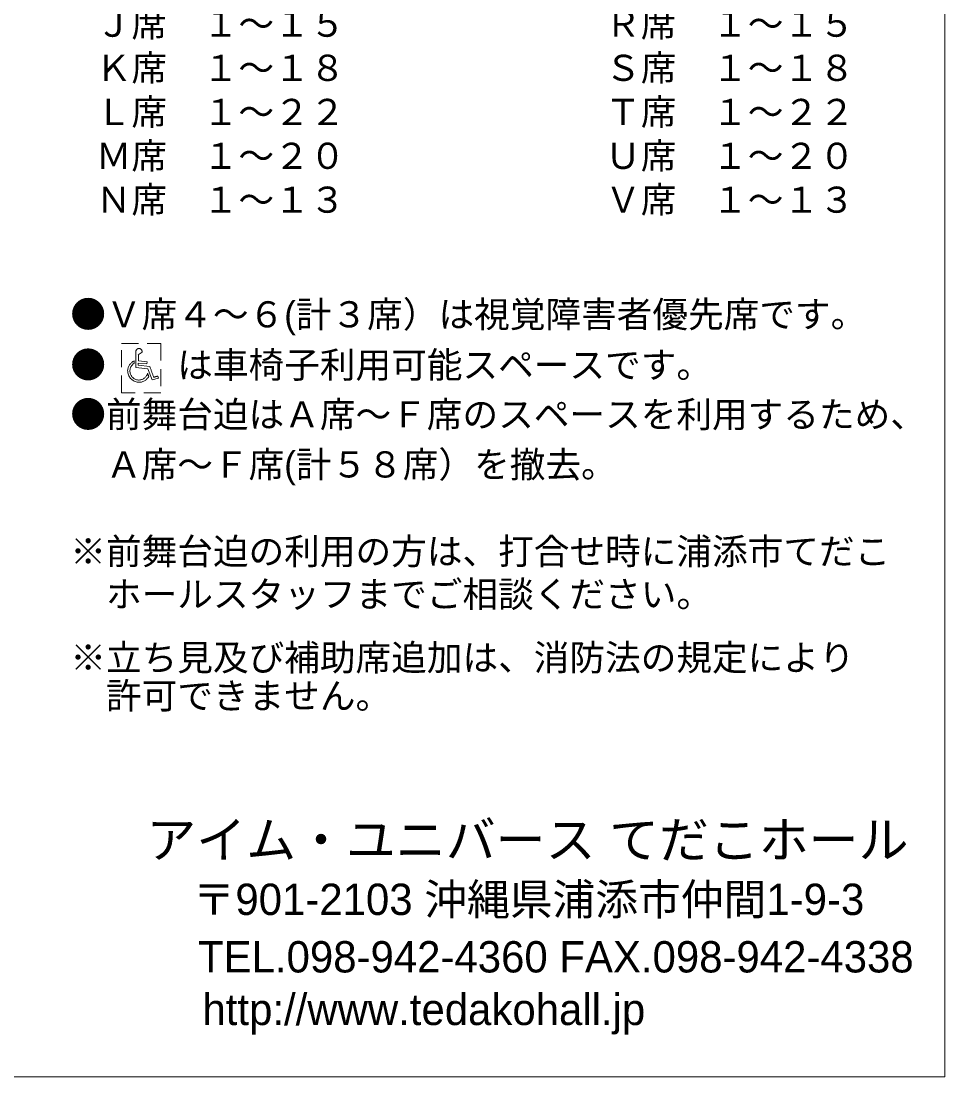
# Model space of a CAD drawing. Units: millimetres on the paper, with parts at other scales. Extents: x -1 to 279, y -216 to -20.
# Drawn here: x 214.6 to 279.4, y -216.3 to -142.3 of the extents above; entities that cross this region are included whole.
import ezdxf
from ezdxf.enums import TextEntityAlignment as Align

# ---------------------------------------------------------------- set-up
doc = ezdxf.new("R2010")
doc.units = ezdxf.units.MM
doc.linetypes.add('DASHED1', pattern=[1.8, 1.2, -0.6])
doc.layers.add('1-0', color=7, linetype='DASHED1', lineweight=9)
doc.layers.add('F-F', color=7, linetype='Continuous', lineweight=9)
doc.styles.add('HG明朝B', font='')
doc.styles.add('HGｺﾞｼｯｸE', font='')
doc.styles.get('HG明朝B').set_extended_font_data('HG明朝B')
doc.styles.get('HGｺﾞｼｯｸE').set_extended_font_data('HGｺﾞｼｯｸE')

msp = doc.modelspace()

# ---------------------------------------------------------------- linework, layer by layer
at = {"layer": '1-0'}
for p, q in [((221.631, -164.891), (224.399, -164.891)), ((221.631, -168.343), (221.631, -164.891)), ((224.399, -164.891), (224.399, -168.343)), ((222.816, -165.686), (223.08, -165.488)), ((222.527, -166.278), (222.521, -166.103)), ((223.621, -166.499), (222.814, -166.412)), ((224.399, -168.343), (221.631, -168.343))]:
    msp.add_line(p, q, dxfattribs=at)
for points in [[(222.642, -166.563), (223.489, -166.655), (223.785, -167.444), (224.233, -167.324), (224.19, -167.175)], [(222.817, -166.257), (223.421, -166.322), (223.437, -166.168), (222.82, -166.102)]]:
    msp.add_lwpolyline(points, dxfattribs=at)
for centre, radius, start, end in [((279.705, -165.896), 57.067, 179.57004, 180.67011), ((222.867, -165.464), 0.227, 86.99278, 180.83615), ((204.585, -166.043), 18.235, 359.81542, 1.12175), ((222.845, -165.471), 0.236, 355.85928, 81.63888), ((222.876, -166.832), 0.811, 115.98409, 176.1446), ((222.868, -166.826), 0.646, 121.92362, 176.40471), ((226.103, -166.4), 3.29, 177.49941, 180.20364), ((202.536, -174.347), 22.498, 18.37657, 20.41625), ((222.889, -166.791), 0.822, 179.02795, 264.76784), ((222.882, -166.798), 0.658, 178.92802, 264.86642), ((222.846, -166.807), 0.804, 267.73842, 330.79591), ((222.84, -166.801), 0.652, 268.47796, 343.61063), ((90.047, -218.173), 142.901, 20.89809, 20.98977), ((226.434, -176.468), 9.56, 103.57495, 105.45421)]:
    msp.add_arc(centre, radius, start, end, dxfattribs=at)
at = {"layer": 'F-F'}
for p, q in [((279.381, -216.339), (279.381, -20.339)), ((-0.619, -216.339), (279.381, -216.339))]:
    msp.add_line(p, q, dxfattribs=at)

# ---------------------------------------------------------------- texts
at = {"layer": '1-0', "style": 'HGｺﾞｼｯｸE'}
for s, p in [('Ｊ席\u3000１～１５', (219.834, -143.918)), ('Ｒ席\u3000１～１５', (255.557, -143.918)), ('Ｋ席\u3000１～１８', (219.834, -147.013)), ('Ｓ席\u3000１～１８', (255.557, -147.013)), ('Ｌ席\u3000１～２２', (219.834, -150.107)), ('Ｔ席\u3000１～２２', (255.557, -150.107)), ('Ｍ席\u3000１～２０', (219.834, -153.185)), ('Ｕ席\u3000１～２０', (255.557, -153.185)), ('Ｎ席\u3000１～１３', (219.834, -156.264)), ('Ｖ席\u3000１～１３', (255.557, -156.264)), ('●Ｖ席４～６(計３席）は視覚障害者優先席です。', (218.047, -164.306)), ('●\u3000\u3000は車椅子利用可能スペースです。', (218.047, -167.854)), ('●前舞台迫はＡ席～Ｆ席のスペースを利用するため、', (218.047, -171.327)), ('\u3000Ａ席～Ｆ席(計５８席）を撤去。', (218.047, -174.838)), ('※前舞台迫の利用の方は、打合せ時に浦添市てだこ', (218.047, -180.935)), ('\u3000ホールスタッフまでご相談ください。', (218.047, -183.94)), ('※立ち見及び補助席追加は、消防法の規定により', (218.047, -188.386)), ('\u3000許可できません。', (218.047, -191.067))]:
    msp.add_text(s, height=1.833, dxfattribs=at).set_placement(p, align=Align.BOTTOM_LEFT)
at = {"layer": 'F-F', "style": 'HG明朝B'}
for s, height, p in [('アイム・ユニバース てだこホール', 2.566, (223.376, -201.752)), ('〒901-2103 沖縄県浦添市仲間1-9-3', 2.199, (226.624, -205.64)), ('TEL.098-942-4360 FAX.098-942-4338', 2.199, (227.004, -209.673)), ('http://www.tedakohall.jp', 2.199, (227.313, -213.363))]:
    msp.add_text(s, height=height, dxfattribs=at).set_placement(p, align=Align.BOTTOM_LEFT)

doc.saveas('drawing.dxf')
